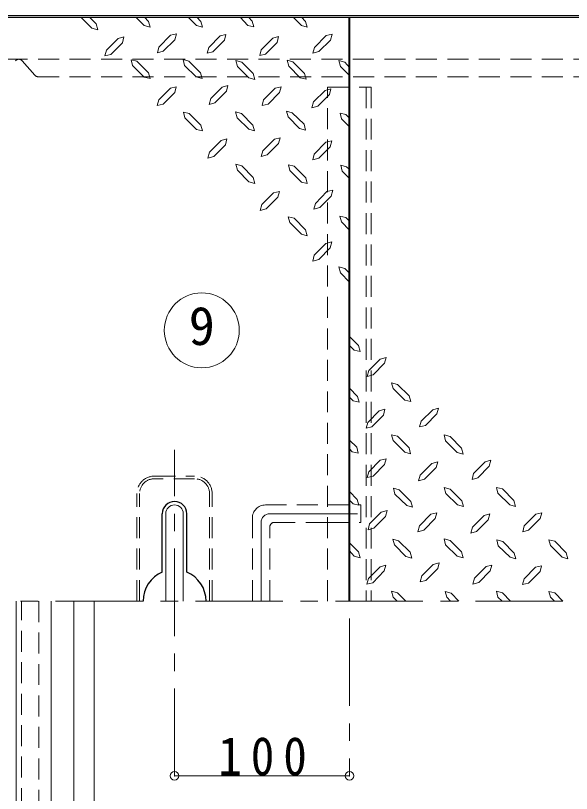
# Model space of a CAD drawing. Units: millimetres at full size, sheet at 1:10; details may follow other scales. Extents: x -2052 to 1998, y -1453 to 1357.
# Drawn here: x -746.8 to -429.1, y 447.4 to 892.5 of the extents above; entities that cross this region are included whole.
import ezdxf
from ezdxf.enums import TextEntityAlignment as Align

# ---------------------------------------------------------------- set-up
doc = ezdxf.new("R2010")
doc.units = ezdxf.units.MM
doc.header["$LTSCALE"] = 10
doc.header["$PDMODE"] = 32
doc.header["$PDSIZE"] = 5
doc.linetypes.add('CHAIN1', pattern=[8, 5, -1, 1, -1])
doc.linetypes.add('DASHED1', pattern=[1.8, 1.2, -0.6])
doc.layers.add('0-0____1', color=4, linetype='Continuous', lineweight=9)
doc.styles.add('ＭＳ ゴシック', font='')
doc.styles.get('ＭＳ ゴシック').set_extended_font_data('MS Gothic')

msp = doc.modelspace()

# ---------------------------------------------------------------- linework, layer by layer
at = {"layer": '0-0____1', "color": 7, "lineweight": 18}
for p, q in [((290.03, 892.49), (-979.97, 892.49)), ((-660.97, 557.49), (-660.97, 607.49)), ((-650.97, 557.49), (-650.97, 607.49)), ((-746.47, 248.49), (-746.47, 557.49)), ((-726.47, 557.49), (-726.47, 277.56))]:
    msp.add_line(p, q, dxfattribs=at)
at = {"layer": '0-0____1', "color": 5, "lineweight": 25}
for p, q in [((-814.88, 891.49), (288.03, 891.49)), ((-662.97, 574.08), (-662.97, 607.49)), ((-648.97, 574.08), (-648.97, 607.49))]:
    msp.add_line(p, q, dxfattribs=at)
at = {"layer": '0-0____1'}
for p, q in [((-709.58, 891.49), (-703.24, 885.3)), ((-704.6, 891.49), (-700.82, 887.71)), ((-678.04, 891.49), (-673.31, 886.77)), ((-648.11, 891.49), (-643.39, 886.77)), ((-643.18, 891.49), (-640.87, 889.18)), ((-618.53, 891.49), (-614.09, 886.87)), ((-613.78, 891.49), (-611.57, 889.29)), ((-588.16, 891.49), (-583.43, 886.77)), ((-583.33, 891.49), (-581.02, 889.18)), ((-640.03, 885.82), (-643.39, 886.77)), ((-640.87, 889.18), (-640.03, 885.82)), ((-610.73, 886.03), (-614.09, 886.87)), ((-611.57, 889.29), (-610.73, 886.03)), ((-580.07, 885.82), (-583.43, 886.77)), ((-581.02, 889.18), (-580.07, 885.82)), ((-569.26, 880.99), (-565.9, 881.83)), ((-565.9, 881.83), (-566.84, 878.47)), ((-694.94, 872.7), (-688.22, 879.42)), ((-692.42, 870.28), (-685.81, 876.9)), ((-688.22, 879.42), (-684.97, 880.26)), ((-684.97, 880.26), (-685.81, 876.9)), ((-662.39, 872.07), (-655.88, 878.68)), ((-636.46, 874.17), (-629.84, 880.89)), ((-634.04, 871.75), (-627.43, 878.37)), ((-606.43, 872.91), (-599.71, 879.63)), ((-603.91, 870.49), (-597.29, 877.11)), ((-599.71, 879.63), (-596.45, 880.47)), ((-596.45, 880.47), (-597.29, 877.11)), ((-575.87, 874.27), (-569.26, 880.99)), ((-573.46, 871.86), (-566.84, 878.47)), ((-694.94, 872.7), (-695.78, 869.44)), ((-664.91, 874.48), (-665.75, 871.23)), ((-636.46, 874.17), (-637.4, 870.91)), ((-606.43, 872.91), (-607.27, 869.65)), ((-575.87, 874.27), (-576.82, 871.02)), ((-692.42, 870.28), (-695.78, 869.44)), ((-662.39, 872.07), (-665.75, 871.23)), ((-634.04, 871.75), (-637.4, 870.91)), ((-603.91, 870.49), (-607.27, 869.65)), ((-573.46, 871.86), (-576.82, 871.02)), ((-677.51, 866.4), (-680.77, 867.24)), ((-679.93, 863.88), (-680.77, 867.24)), ((-679.93, 863.88), (-673.31, 857.26)), ((-677.51, 866.4), (-670.9, 859.68)), ((-650.21, 863.98), (-651.05, 867.34)), ((-647.8, 866.4), (-651.05, 867.34)), ((-650.21, 863.98), (-643.6, 857.37)), ((-647.8, 866.4), (-641.08, 859.78)), ((-617.56, 865.87), (-620.92, 866.71)), ((-619.97, 863.35), (-620.92, 866.71)), ((-617.56, 865.87), (-610.94, 859.26)), ((-590.68, 863.56), (-591.62, 866.92)), ((-588.26, 865.98), (-591.62, 866.92)), ((-590.68, 863.56), (-584.06, 856.95)), ((-588.26, 865.98), (-581.65, 859.36)), ((-558.65, 865.87), (-562.01, 866.71)), ((-561.07, 863.35), (-562.01, 866.71)), ((-558.65, 865.87), (-555.97, 862.81)), ((-641.08, 859.78), (-640.24, 856.53)), ((-619.97, 863.35), (-613.46, 856.84)), ((-610.94, 859.26), (-610.1, 855.9)), ((-581.65, 859.36), (-580.7, 856.11)), ((-561.07, 863.35), (-555.97, 858.26)), ((-640.24, 856.53), (-643.6, 857.37)), ((-610.1, 855.9), (-613.46, 856.84)), ((-580.7, 856.11), (-584.06, 856.95)), ((-664.91, 844.24), (-658.3, 850.96)), ((-658.3, 850.96), (-655.04, 851.8)), ((-655.04, 851.8), (-655.88, 848.44)), ((-635.3, 844.98), (-628.69, 851.59)), ((-628.69, 851.59), (-625.43, 852.54)), ((-625.43, 852.54), (-626.27, 849.18)), ((-605.06, 844.24), (-598.45, 850.96)), ((-598.45, 850.96), (-595.09, 851.8)), ((-595.09, 851.8), (-596.03, 848.44)), ((-569.89, 849.7), (-566.63, 850.65)), ((-566.63, 850.65), (-567.47, 847.29)), ((-662.5, 841.83), (-655.88, 848.44)), ((-632.89, 842.56), (-626.27, 849.18)), ((-602.54, 841.83), (-596.03, 848.44)), ((-576.5, 843.09), (-569.89, 849.7)), ((-574.09, 840.67), (-567.47, 847.29)), ((-664.91, 844.24), (-665.86, 840.99)), ((-662.5, 841.83), (-665.86, 840.99)), ((-635.3, 844.98), (-636.25, 841.62)), ((-632.89, 842.56), (-636.25, 841.62)), ((-605.06, 844.24), (-605.9, 840.99)), ((-602.54, 841.83), (-605.9, 840.99)), ((-576.5, 843.09), (-577.45, 839.73)), ((-647.59, 836.37), (-650.84, 837.31)), ((-650, 833.95), (-650.84, 837.31)), ((-617.77, 836.47), (-621.13, 837.42)), ((-620.18, 834.06), (-621.13, 837.42)), ((-588.68, 836.89), (-591.94, 837.84)), ((-591.1, 834.48), (-591.94, 837.84)), ((-588.68, 836.89), (-581.96, 830.28)), ((-574.09, 840.67), (-577.45, 839.73)), ((-650, 833.95), (-643.39, 827.34)), ((-647.59, 836.37), (-640.87, 829.75)), ((-620.18, 834.06), (-613.57, 827.44)), ((-617.77, 836.47), (-611.15, 829.86)), ((-591.1, 834.48), (-584.48, 827.86)), ((-558.02, 835.84), (-561.38, 836.68)), ((-560.44, 833.32), (-561.38, 836.68)), ((-560.44, 833.32), (-555.97, 828.86)), ((-558.02, 835.84), (-555.97, 833.8)), ((-640.87, 829.75), (-640.03, 826.5)), ((-611.15, 829.86), (-610.21, 826.5)), ((-581.12, 826.92), (-584.48, 827.86)), ((-581.96, 830.28), (-581.12, 826.92)), ((-640.03, 826.5), (-643.39, 827.34)), ((-610.21, 826.5), (-613.57, 827.44)), ((-605.48, 815.16), (-598.87, 821.77)), ((-603.07, 812.74), (-596.45, 819.36)), ((-576.08, 813.27), (-569.47, 819.99)), ((-569.47, 819.99), (-566.11, 820.83)), ((-566.11, 820.83), (-567.05, 817.47)), ((-633.52, 811.9), (-626.9, 818.52)), ((-605.48, 815.16), (-606.43, 811.8)), ((-573.56, 810.85), (-567.05, 817.47)), ((-635.93, 814.32), (-636.88, 810.96)), ((-633.52, 811.9), (-636.88, 810.96)), ((-603.07, 812.74), (-606.43, 811.8)), ((-576.08, 813.27), (-576.92, 810.01)), ((-573.56, 810.85), (-576.92, 810.01)), ((-619.97, 804.03), (-620.92, 807.39)), ((-617.56, 806.44), (-620.92, 807.39)), ((-617.56, 806.44), (-610.94, 799.83)), ((-587.63, 806.34), (-590.89, 807.18)), ((-590.05, 803.82), (-590.89, 807.18)), ((-587.63, 806.34), (-580.91, 799.62)), ((-560.12, 803.5), (-560.96, 806.86)), ((-557.6, 806.02), (-560.96, 806.86)), ((-557.6, 806.02), (-555.97, 804.4)), ((-619.97, 804.03), (-613.46, 797.41)), ((-590.05, 803.82), (-583.43, 797.2)), ((-560.12, 803.5), (-555.97, 799.36)), ((-610.1, 796.47), (-613.46, 797.41)), ((-610.94, 799.83), (-610.1, 796.47)), ((-580.07, 796.36), (-583.43, 797.2)), ((-580.91, 799.62), (-580.07, 796.36)), ((-568.84, 791.74), (-565.48, 792.58)), ((-565.48, 792.58), (-566.42, 789.22)), ((-606.01, 784.39), (-599.39, 791.01)), ((-603.59, 781.98), (-596.98, 788.59)), ((-575.45, 785.02), (-568.84, 791.74)), ((-572.93, 782.61), (-566.42, 789.22)), ((-606.01, 784.39), (-606.95, 781.03)), ((-575.45, 785.02), (-576.29, 781.77)), ((-603.59, 781.98), (-606.95, 781.03)), ((-572.93, 782.61), (-576.29, 781.77)), ((-587.63, 776.52), (-590.99, 777.36)), ((-590.05, 774), (-590.99, 777.36)), ((-587.63, 776.52), (-581.02, 769.9)), ((-560.54, 774.42), (-561.49, 777.78)), ((-558.13, 776.94), (-561.49, 777.78)), ((-560.54, 774.42), (-555.97, 769.67)), ((-558.13, 776.94), (-555.97, 774.79)), ((-590.05, 774), (-583.43, 767.49)), ((-580.07, 766.54), (-583.43, 767.49)), ((-581.02, 769.9), (-580.07, 766.54)), ((-576.08, 755.41), (-569.47, 762.03)), ((-569.47, 762.03), (-566.11, 762.97)), ((-566.11, 762.97), (-567.05, 759.61)), ((-573.56, 753), (-567.05, 759.61)), ((-576.08, 755.41), (-576.92, 752.05)), ((-573.56, 753), (-576.92, 752.05)), ((-561.07, 745.33), (-562.01, 748.69)), ((-558.65, 747.85), (-562.01, 748.69)), ((-558.65, 747.85), (-555.97, 745.18)), ((-561.07, 745.33), (-555.97, 740.04)), ((-550.88, 703.65), (-555.97, 708.95)), ((-553.3, 701.13), (-555.97, 703.81)), ((-550.88, 703.65), (-549.94, 700.29)), ((-553.3, 701.13), (-549.94, 700.29)), ((-538.39, 695.99), (-544.9, 689.37)), ((-538.39, 695.99), (-535.03, 696.93)), ((-535.87, 693.57), (-535.03, 696.93)), ((-535.87, 693.57), (-542.48, 686.96)), ((-545.84, 686.01), (-544.9, 689.37)), ((-542.48, 686.96), (-545.84, 686.01)), ((-531.88, 682.44), (-528.52, 681.5)), ((-530.93, 679.08), (-531.88, 682.44)), ((-521.9, 674.99), (-528.52, 681.5)), ((-551.41, 674.57), (-555.97, 679.32)), ((-524.32, 672.47), (-530.93, 679.08)), ((-553.82, 672.05), (-555.97, 674.2)), ((-553.82, 672.05), (-550.46, 671.21)), ((-551.41, 674.57), (-550.46, 671.21)), ((-524.32, 672.47), (-520.96, 671.63)), ((-521.9, 674.99), (-520.96, 671.63)), ((-508.36, 667.01), (-505, 667.95)), ((-505.94, 664.59), (-505, 667.95)), ((-539.02, 666.38), (-545.53, 659.76)), ((-536.5, 663.96), (-543.11, 657.24)), ((-539.02, 666.38), (-535.66, 667.22)), ((-536.5, 663.96), (-535.66, 667.22)), ((-508.36, 667.01), (-514.97, 660.39)), ((-505.94, 664.59), (-512.56, 657.98)), ((-546.47, 656.4), (-545.53, 659.76)), ((-543.11, 657.24), (-546.47, 656.4)), ((-531.88, 652.62), (-528.52, 651.78)), ((-531.04, 649.37), (-531.88, 652.62)), ((-521.9, 645.17), (-528.52, 651.78)), ((-501.85, 652.52), (-498.49, 651.57)), ((-501.01, 649.16), (-501.85, 652.52)), ((-491.98, 644.96), (-498.49, 651.57)), ((-551.83, 645.48), (-555.97, 649.63)), ((-551.83, 645.48), (-550.99, 642.12)), ((-524.32, 642.65), (-531.04, 649.37)), ((-494.39, 642.54), (-501.01, 649.16)), ((-554.35, 642.96), (-555.97, 644.59)), ((-554.35, 642.96), (-550.99, 642.12)), ((-524.32, 642.65), (-521.06, 641.81)), ((-521.9, 645.17), (-521.06, 641.81)), ((-494.39, 642.54), (-491.03, 641.6)), ((-491.98, 644.96), (-491.03, 641.6)), ((-538.39, 638.13), (-544.9, 631.52)), ((-538.39, 638.13), (-535.03, 638.97)), ((-535.87, 635.72), (-535.03, 638.97)), ((-508.88, 636.24), (-505.52, 637.19)), ((-506.47, 633.83), (-505.52, 637.19)), ((-478.43, 637.08), (-485.05, 630.47)), ((-478.43, 637.08), (-475.07, 638.03)), ((-476.02, 634.67), (-475.07, 638.03)), ((-535.87, 635.72), (-542.48, 629)), ((-508.88, 636.24), (-515.5, 629.63)), ((-506.47, 633.83), (-513.08, 627.21)), ((-545.84, 628.16), (-544.9, 631.52)), ((-542.48, 629), (-545.84, 628.16)), ((-551.51, 615.66), (-555.97, 620.13)), ((-530.83, 622.07), (-527.47, 621.12)), ((-529.99, 618.71), (-530.83, 622.07)), ((-523.27, 612.09), (-529.99, 618.71)), ((-520.85, 614.51), (-527.47, 621.12)), ((-501.74, 622.49), (-498.38, 621.54)), ((-500.8, 619.13), (-501.74, 622.49)), ((-494.18, 612.51), (-500.8, 619.13)), ((-491.77, 614.93), (-498.38, 621.54)), ((-471.92, 622.49), (-468.56, 621.65)), ((-471.08, 619.23), (-471.92, 622.49)), ((-464.36, 612.62), (-471.08, 619.23)), ((-461.95, 615.03), (-468.56, 621.65)), ((-553.93, 613.14), (-555.97, 615.19)), ((-551.51, 615.66), (-550.57, 612.3)), ((-520.85, 614.51), (-520.01, 611.15)), ((-491.77, 614.93), (-490.82, 611.57)), ((-461.95, 615.03), (-461.11, 611.67)), ((-553.93, 613.14), (-550.57, 612.3)), ((-523.27, 612.09), (-520.01, 611.15)), ((-494.18, 612.51), (-490.82, 611.57)), ((-464.36, 612.62), (-461.11, 611.67)), ((-537.86, 608.31), (-544.48, 601.7)), ((-535.45, 605.9), (-542.06, 599.28)), ((-537.86, 608.31), (-534.5, 609.26)), ((-535.45, 605.9), (-534.5, 609.26)), ((-509.41, 607.16), (-515.92, 600.54)), ((-509.41, 607.16), (-506.05, 608)), ((-506.89, 604.74), (-506.05, 608)), ((-479.06, 606.42), (-485.68, 599.81)), ((-479.06, 606.42), (-475.7, 607.37)), ((-476.65, 604.01), (-475.7, 607.37)), ((-449.45, 607.16), (-456.07, 600.54)), ((-449.45, 607.16), (-446.09, 608)), ((-447.04, 604.74), (-446.09, 608)), ((-545.32, 598.34), (-544.48, 601.7)), ((-506.89, 604.74), (-513.5, 598.02)), ((-476.65, 604.01), (-483.26, 597.39)), ((-447.04, 604.74), (-453.65, 598.02)), ((-542.06, 599.28), (-545.32, 598.34)), ((-516.86, 597.18), (-515.92, 600.54)), ((-513.5, 598.02), (-516.86, 597.18)), ((-486.52, 596.45), (-485.68, 599.81)), ((-483.26, 597.39), (-486.52, 596.45)), ((-456.91, 597.18), (-456.07, 600.54)), ((-453.65, 598.02), (-456.91, 597.18)), ((-531.25, 592.88), (-527.89, 592.04)), ((-530.3, 589.62), (-531.25, 592.88)), ((-521.27, 585.42), (-527.89, 592.04)), ((-501.85, 593.09), (-498.49, 592.14)), ((-501.01, 589.73), (-501.85, 593.09)), ((-491.98, 585.63), (-498.49, 592.14)), ((-471.71, 592.46), (-468.35, 591.62)), ((-470.87, 589.2), (-471.71, 592.46)), ((-550.88, 585.63), (-555.97, 590.73)), ((-523.69, 583.01), (-530.3, 589.62)), ((-494.39, 583.11), (-501.01, 589.73)), ((-464.15, 582.59), (-470.87, 589.2)), ((-461.74, 585), (-468.35, 591.62)), ((-434.44, 582.59), (-441.05, 589.31)), ((-432.02, 585.11), (-438.64, 591.72)), ((-553.3, 583.11), (-555.97, 586.17)), ((-553.3, 583.11), (-549.94, 582.27)), ((-550.88, 585.63), (-549.94, 582.27)), ((-523.69, 583.01), (-520.33, 582.06)), ((-521.27, 585.42), (-520.33, 582.06)), ((-494.39, 583.11), (-491.03, 582.27)), ((-491.98, 585.63), (-491.03, 582.27)), ((-461.74, 585), (-460.9, 581.64)), ((-432.02, 585.11), (-431.18, 581.75)), ((-508.04, 578.49), (-504.68, 579.33)), ((-505.52, 576.08), (-504.68, 579.33)), ((-464.15, 582.59), (-460.9, 581.64)), ((-434.44, 582.59), (-431.18, 581.75)), ((-538.49, 577.13), (-545.11, 570.51)), ((-536.08, 574.71), (-542.69, 567.99)), ((-538.49, 577.13), (-535.13, 577.97)), ((-536.08, 574.71), (-535.13, 577.97)), ((-508.04, 578.49), (-514.66, 571.88)), ((-505.52, 576.08), (-512.24, 569.36)), ((-477.91, 577.23), (-484.52, 570.62)), ((-475.49, 574.82), (-482.11, 568.1)), ((-477.91, 577.23), (-474.55, 578.07)), ((-475.49, 574.82), (-474.55, 578.07)), ((-449.56, 576.92), (-456.07, 570.3)), ((-449.56, 576.92), (-446.2, 577.76)), ((-447.04, 574.5), (-446.2, 577.76)), ((-546.05, 567.15), (-545.11, 570.51)), ((-515.5, 568.52), (-514.66, 571.88)), ((-542.69, 567.99), (-546.05, 567.15)), ((-512.24, 569.36), (-515.5, 568.52)), ((-531.88, 563.16), (-528.52, 562.22)), ((-530.93, 559.8), (-531.88, 563.16)), ((-523.79, 557.49), (-528.52, 562.22)), ((-501.22, 562.95), (-497.86, 562.11)), ((-500.38, 559.7), (-501.22, 562.95)), ((-493.41, 557.49), (-497.86, 562.11)), ((-471.92, 563.16), (-468.56, 562.22)), ((-471.08, 559.8), (-471.92, 563.16)), ((-463.84, 557.49), (-468.56, 562.22)), ((-433.91, 557.49), (-438.64, 562.22)), ((-713.47, 557.49), (-713.47, 342.49)), ((-701.97, 557.49), (-701.97, 311.99)), ((-528.62, 557.49), (-530.93, 559.8)), ((-498.17, 557.49), (-500.38, 559.7)), ((-468.77, 557.49), (-471.08, 559.8)), ((-655.97, 457.49), (-555.97, 457.49))]:
    msp.add_line(p, q, dxfattribs=at)
at = {"layer": '0-0____1', "color": 1, "lineweight": 40}
msp.add_line((-555.97, 557.49), (-555.97, 891.49), dxfattribs=at)
at = {"layer": '0-0____1', "linetype": 'DASHED1'}
for p, q in [((250.03, 867.49), (-805.03, 867.49)), ((-743.09, 866.64), (-735.82, 858.35)), ((-733.94, 857.49), (-356.01, 857.49)), ((-546.47, 851.49), (-546.47, 557.49)), ((-568.47, 612.49), (-549.47, 612.49)), ((-549.47, 602.49), (-549.47, 612.49)), ((-568.47, 602.49), (-549.47, 602.49)), ((-743.47, 258.49), (-743.47, 557.49)), ((-733.47, 557.49), (-733.47, 342.49))]:
    msp.add_line(p, q, dxfattribs=at)
at = {"layer": '0-0____1', "color": 7, "linetype": 'DASHED1', "lineweight": 18}
for p, q in [((-568.47, 851.49), (-543.47, 851.49)), ((-568.47, 557.49), (-568.47, 851.49)), ((-543.47, 851.49), (-543.47, 557.49)), ((-667.47, 628.99), (-644.47, 628.99)), ((-644.47, 627.49), (-667.47, 627.49)), ((-677.47, 557.49), (-677.47, 618.99)), ((-675.97, 557.49), (-675.97, 618.99)), ((-635.97, 557.49), (-635.97, 618.99)), ((-634.47, 557.49), (-634.47, 618.99)), ((-603.97, 612.49), (-568.47, 612.49)), ((-611.47, 557.49), (-611.47, 604.99)), ((-598.97, 602.49), (-568.47, 602.49)), ((-601.47, 557.49), (-601.47, 599.99))]:
    msp.add_line(p, q, dxfattribs=at)
at = {"layer": '0-0____1', "linetype": 'CHAIN1'}
for p, q in [((-655.97, 457.49), (-655.97, 643.99)), ((-601.47, 607.49), (-549.47, 607.49)), ((-606.47, 557.49), (-606.47, 602.49)), ((-1203.97, 557.49), (675.03, 557.49)), ((-555.97, 547.49), (-555.97, 457.49))]:
    msp.add_line(p, q, dxfattribs=at)
at = {"layer": '0-0____1'}
for points in [[(-673.21, 891.49), (-670.9, 889.18), (-669.95, 885.93), (-673.31, 886.77)], [(-700.82, 887.71), (-699.88, 884.35), (-703.24, 885.3)], [(-664.91, 874.48), (-658.3, 881.2), (-654.94, 882.04), (-655.88, 878.68)], [(-629.84, 880.89), (-626.59, 881.73), (-627.43, 878.37)], [(-670.9, 859.68), (-669.95, 856.42), (-673.31, 857.26)], [(-635.93, 814.32), (-629.32, 820.93), (-626.06, 821.88), (-626.9, 818.52)], [(-598.87, 821.77), (-595.51, 822.61), (-596.45, 819.36)], [(-599.39, 791.01), (-596.03, 791.85), (-596.98, 788.59)], [(-512.56, 657.98), (-515.92, 657.14), (-514.97, 660.39)], [(-476.02, 634.67), (-482.63, 628.05), (-485.89, 627.11), (-485.05, 630.47)], [(-513.08, 627.21), (-516.44, 626.37), (-515.5, 629.63)], [(-441.05, 589.31), (-442, 592.56), (-438.64, 591.72)], [(-447.04, 574.5), (-453.65, 567.78), (-457.01, 566.94), (-456.07, 570.3)], [(-482.11, 568.1), (-485.36, 567.26), (-484.52, 570.62)], [(-438.74, 557.49), (-441.05, 559.8), (-442, 563.06), (-438.64, 562.22)]]:
    msp.add_lwpolyline(points, dxfattribs=at)
at = {"layer": '0-0____1', "color": 7, "lineweight": 18}
msp.add_circle((-640.38, 712.4), 21.43, dxfattribs=at)
at = {"layer": '0-0____1', "linetype": 'DASHED1'}
for centre, start, end in [((-744.97, 864.99), 41.2512, 138.7488), ((-733.94, 859.99), 221.2512, 270)]:
    msp.add_arc(centre, 2.5, start, end, dxfattribs=at)
at = {"layer": '0-0____1', "color": 7, "linetype": 'DASHED1', "lineweight": 18}
for centre, radius, start, end in [((-667.47, 618.99), 10, 90, 180), ((-644.47, 618.99), 10, 0, 90), ((-667.47, 618.99), 8.5, 90, 180), ((-644.47, 618.99), 8.5, 0, 90), ((-603.97, 604.99), 7.5, 90, 180), ((-598.97, 599.99), 2.5, 90, 180)]:
    msp.add_arc(centre, radius, start, end, dxfattribs=at)
at = {"layer": '0-0____1', "color": 5, "lineweight": 25}
for centre, radius, start, end in [((-655.97, 607.49), 7, 0, 180), ((-655.97, 557.49), 18, 112.8854, 180), ((-655.97, 557.49), 18, 0, 67.1146)]:
    msp.add_arc(centre, radius, start, end, dxfattribs=at)
at = {"layer": '0-0____1', "color": 7, "lineweight": 18}
msp.add_arc((-655.97, 607.49), 5, 0, 180, dxfattribs=at)
at = {"layer": '0-0____1', "linetype": 'CHAIN1'}
msp.add_arc((-601.47, 602.49), 5, 90, 180, dxfattribs=at)
at = {"layer": '0-0____1'}
for p in [(-655.97, 457.49), (-555.97, 457.49)]:
    msp.add_point(p, dxfattribs=at)

# ---------------------------------------------------------------- texts
at = {"layer": '0-0____1', "color": 7, "style": 'ＭＳ ゴシック'}
msp.add_text('9', height=21.99, dxfattribs=at).set_placement((-647.88, 697.4), align=Align.BOTTOM_LEFT)
at = {"layer": '0-0____1', "color": 7, "insert": (-630.97, 457.49), "char_height": 21.99, "attachment_point": 7, "style": 'ＭＳ ゴシック'}
msp.add_mtext('\\T1.38;\\W0.9;100', dxfattribs=at)

doc.saveas('drawing.dxf')
